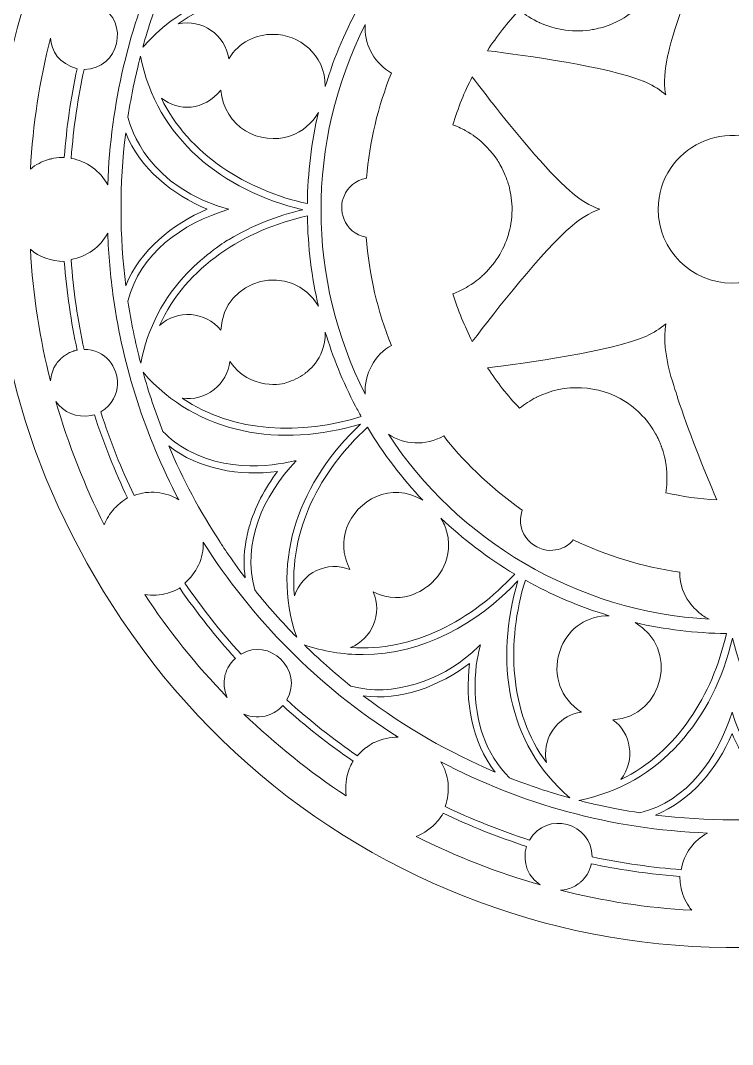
# Model space of a CAD drawing. Header units: inches. Extents: x 45 to 4631, y -57 to 970.
# Drawn here: x 1922 to 2339, y -57 to 542 of the extents above; entities that cross this region are included whole.
import ezdxf

# ---------------------------------------------------------------- set-up
doc = ezdxf.new("R2010")
doc.units = ezdxf.units.IN
doc.header["$MEASUREMENT"] = 0
doc.layers.add('_U+0421_U+043B_U+043E_U+0439 1', color=7, linetype='Continuous')

msp = doc.modelspace()

# ---------------------------------------------------------------- linework, layer by layer
at = {"layer": '_U+0421_U+043B_U+043E_U+0439 1', "color": 1, "lineweight": 9, "true_color": 0xff0000}
for points, knots in [([(2713.02, 217.21), (2713.59, 218.2), (2714.15, 219.19), (2714.71, 220.18), (2742.94, 270.35), (2760.75, 325.74), (2767.24, 382.56), (2767.25, 382.59), (2767.25, 382.62), (2767.25, 382.65), (2790.21, 583.8), (2669.97, 774.45), (2477.55, 840.09), (2096.94, 970.42), (1748.19, 540.3), (1981.29, 191.94), (2105.06, 6.96), (2350.14, -56.64), (2550.94, 55.96), (2550.94, 55.96), (2550.94, 55.96), (2550.94, 55.96), (2550.94, 55.96), (2550.94, 55.96), (2550.94, 55.96), (2617.46, 93.27), (2673.56, 147.95), (2712.78, 216.78), (2712.78, 216.79), (2712.79, 216.79), (2712.79, 216.79), (2712.87, 216.93), (2712.95, 217.07), (2713.02, 217.21)], [0, 0, 0, 0, 1, 1, 1, 2, 2, 2, 3, 3, 3, 4, 4, 4, 5, 5, 5, 6, 6, 6, 7, 7, 7, 8, 8, 8, 9, 9, 9, 10, 10, 10, 11, 11, 11, 11]), ([(1999.13, 544.62), (2001.28, 551.06), (2003.19, 556.24), (2005.43, 562), (2037.99, 593.12), (2082.39, 579.08), (2083.39, 579.08), (2078.68, 584.14), (2078.7, 584.07), (2077.38, 585.68), (2061.85, 604.52), (2052.65, 630.76), (2059.12, 654.73), (2066.84, 664.37), (2075.48, 674.03), (2083.29, 681.98), (2067.76, 637.15), (2085.08, 590.76), (2120.79, 557.19), (2119.79, 557.54), (2107.69, 561.14), (2094.29, 562.73), (2093.29, 563.23), (2034.03, 573.11), (1993.72, 526.84), (1995.33, 532.66), (1997.12, 538.6), (1999.13, 544.62)], [0, 0, 0, 0, 1, 1, 1, 2, 2, 2, 3, 3, 3, 4, 4, 4, 5, 5, 5, 6, 6, 6, 7, 7, 7, 8, 8, 8, 9, 9, 9, 9]), ([(2014.92, 602.28), (2014.42, 601.28), (2009.62, 592.4), (2004.11, 579.99), (1985.86, 538.92), (1974.98, 494.02), (1973.15, 446.37), (1968.79, 454.47), (1960.85, 460.21), (1951.77, 461.76), (1953.13, 479.69), (1955.8, 497.52), (1959.3, 513.81), (1980.19, 513.84), (1985.72, 542.07), (1969.08, 550.38), (1973.15, 563.41), (1980.36, 582.28), (1988.77, 599.75), (1997.94, 596.33), (2006.29, 597.67), (2014.92, 602.28)], [0, 0, 0, 0, 1, 1, 1, 2, 2, 2, 3, 3, 3, 4, 4, 4, 5, 5, 5, 6, 6, 6, 7, 7, 7, 7]), ([(2213.9, 548.57), (2217.42, 545.64), (2221.5, 543.09), (2225.63, 541.2), (2225.63, 541.2), (2232.15, 537.97), (2240.88, 536.83), (2240.88, 536.83), (2240.88, 536.83), (2240.88, 536.83), (2246.26, 536.12), (2251.85, 536.29), (2256.77, 537.14), (2256.77, 537.14), (2260.29, 537.68), (2264.59, 539.12), (2264.59, 539.12), (2264.59, 539.12), (2264.59, 539.12), (2266.23, 539.67), (2268.51, 540.58), (2270.28, 541.42), (2270.28, 541.42), (2270.28, 541.42), (2270.28, 541.42), (2274.7, 543.52), (2278.83, 546.28), (2282.33, 549.36), (2282.36, 549.36), (2284.4, 551.31), (2284.43, 551.33), (2285.43, 552.33), (2286.58, 553.51), (2287.96, 555.17), (2287.96, 555.17), (2287.96, 555.17), (2287.96, 555.17), (2291.22, 559), (2294.67, 564.64), (2296.91, 570.69), (2296.91, 570.69), (2296.91, 570.69), (2296.91, 570.69), (2297, 570.92), (2298.15, 574.24), (2298.15, 574.47), (2298.88, 576.99), (2299.44, 579.67), (2299.78, 582.28), (2299.78, 582.28), (2299.78, 582.28), (2299.78, 582.28), (2300.44, 587.36), (2300.39, 592.73), (2299.46, 598.05), (2308.96, 600.27), (2318.97, 601.74), (2329.44, 602.28), (2303.55, 541.07), (2300.12, 519.24), (2300.12, 519.24), (2298.3, 510.22), (2298.61, 502.91), (2299.59, 498.97), (2296.35, 501.68), (2292.8, 504.12), (2288.22, 506.18), (2288.21, 506.19), (2286.26, 507.01), (2286.25, 507.01), (2286.25, 507.01), (2286.25, 507.01), (2286.25, 507.01), (2265.51, 515.36), (2217.39, 522.03), (2195.22, 524.78), (2200.72, 533.23), (2206.97, 541.19), (2213.9, 548.57)], [0, 0, 0, 0, 1, 1, 1, 2, 2, 2, 3, 3, 3, 4, 4, 4, 5, 5, 5, 6, 6, 6, 7, 7, 7, 8, 8, 8, 9, 9, 9, 10, 10, 10, 11, 11, 11, 12, 12, 12, 13, 13, 13, 14, 14, 14, 15, 15, 15, 16, 16, 16, 17, 17, 17, 18, 18, 18, 19, 19, 19, 20, 20, 20, 21, 21, 21, 22, 22, 22, 23, 23, 23, 24, 24, 24, 25, 25, 25, 26, 26, 26, 26]), ([(2121.17, 552.82), (2112.86, 537.97), (2105.67, 521.37), (2100.41, 503.91), (2100.34, 522.84), (2084.83, 534.33), (2070.06, 534.33), (2070.06, 534.33), (2070.06, 534.33), (2070.06, 534.33), (2059.91, 534.51), (2050.07, 529.79), (2043.98, 520.07), (2041.84, 534.14), (2028.27, 543.49), (2014.37, 540.44), (2045.2, 562.63), (2085.65, 563.87), (2121.17, 552.82)], [0, 0, 0, 0, 1, 1, 1, 2, 2, 2, 3, 3, 3, 4, 4, 4, 5, 5, 5, 6, 6, 6, 6]), ([(2123.75, 323.83), (2089.65, 391.11), (2088.95, 470.62), (2123.75, 540.17), (2123.74, 540.03), (2123.68, 538.19), (2123.68, 538.05), (2123.68, 538.05), (2123.68, 538.05), (2123.68, 538.05), (2123.74, 527.3), (2129.49, 517.21), (2139.06, 511.71), (2131.21, 492.14), (2126.28, 471.38), (2124.5, 450.18), (2117.96, 448.99), (2113.45, 444.9), (2111.38, 439.65), (2111.38, 439.65), (2111.38, 439.65), (2111.38, 439.65), (2107.85, 432.61), (2110.76, 418.18), (2124.36, 415.59), (2126, 393.81), (2130.92, 372.59), (2139.06, 352.29), (2129.52, 347.09), (2122.98, 335.87), (2123.75, 323.83)], [0, 0, 0, 0, 1, 1, 1, 2, 2, 2, 3, 3, 3, 4, 4, 4, 5, 5, 5, 6, 6, 6, 7, 7, 7, 8, 8, 8, 9, 9, 9, 10, 10, 10, 10]), ([(1939.62, 532.14), (1940.11, 524.6), (1944.69, 517.2), (1955.24, 514.21), (1951.58, 497.06), (1949.08, 479.63), (1947.75, 462.38), (1945.65, 462.38), (1943.85, 462.27), (1941.55, 461.83), (1941.17, 461.76), (1939.56, 461.39), (1939.56, 461.39), (1939.56, 461.39), (1939.56, 461.39), (1939.56, 461.39), (1939.18, 461.29), (1938.79, 461.18), (1938.41, 461.06), (1938.41, 461.06), (1938.41, 461.06), (1938.41, 461.06), (1934.77, 459.97), (1931.07, 458.08), (1927.94, 455.56), (1929.41, 481.44), (1933.31, 507.08), (1939.62, 532.14)], [0, 0, 0, 0, 1, 1, 1, 2, 2, 2, 3, 3, 3, 4, 4, 4, 5, 5, 5, 6, 6, 6, 7, 7, 7, 8, 8, 8, 9, 9, 9, 9]), ([(1992.44, 341.94), (1989.25, 354.17), (1986.75, 366.53), (1984.98, 378.19), (1992.01, 406.3), (2016.42, 423.58), (2043.97, 432.01), (2043.97, 432.01), (2043.97, 432.01), (2043.97, 432.01), (2043.97, 432.01), (2043.97, 432.01), (2043.97, 432.01), (2037.87, 433.87), (2037.66, 433.91), (2036.69, 434.25), (1992.31, 449.79), (1985.48, 484.81), (1984.98, 485.81), (1987.07, 499.61), (1989.33, 509.68), (1992.3, 521.54), (2001.67, 473.57), (2040.29, 442.79), (2087.3, 431.73), (2072.47, 428.24), (2057.53, 422.46), (2044.14, 414.29), (2043.14, 414.29), (2029.03, 404.52), (2019.79, 394.85), (2006.16, 380.58), (1996.5, 362.75), (1992.44, 341.94)], [0, 0, 0, 0, 1, 1, 1, 2, 2, 2, 3, 3, 3, 4, 4, 4, 5, 5, 5, 6, 6, 6, 7, 7, 7, 8, 8, 8, 9, 9, 9, 10, 10, 10, 11, 11, 11, 11]), ([(2186.39, 354.61), (2181.79, 363.59), (2177.99, 372.94), (2175.06, 382.6), (2177.93, 383.65), (2181.14, 385.16), (2184.06, 386.93), (2184.06, 386.93), (2184.06, 386.93), (2184.06, 386.93), (2188.72, 389.75), (2192.04, 392.85), (2192.04, 392.85), (2199.25, 399.33), (2204.72, 407.84), (2207.51, 417.34), (2207.51, 417.34), (2209, 422.02), (2209.47, 427.85), (2209.47, 427.85), (2209.47, 427.85), (2209.47, 427.85), (2209.86, 432.75), (2209.54, 437.62), (2208.61, 442.23), (2208.61, 442.23), (2208.61, 442.23), (2208.61, 442.23), (2208.38, 443.39), (2207.85, 445.48), (2207.66, 446.16), (2207.66, 446.17), (2207.08, 448.08), (2207.07, 448.09), (2207.07, 448.09), (2207.07, 448.09), (2207.07, 448.09), (2207.06, 448.12), (2206.42, 450.07), (2205.68, 451.85), (2205.68, 452.25), (2203.28, 456.91), (2203.09, 457.25), (2203.09, 457.25), (2203.09, 457.25), (2203.09, 457.25), (2202.39, 458.51), (2201.6, 459.78), (2201.03, 460.66), (2201.03, 460.66), (2201.03, 460.66), (2201.03, 460.66), (2197.52, 466.01), (2192.86, 470.97), (2187.32, 474.92), (2187.26, 475), (2184.4, 476.92), (2182.25, 478.11), (2182.24, 478.11), (2180.48, 479.05), (2180.47, 479.05), (2180.47, 479.05), (2180.47, 479.05), (2180.47, 479.05), (2179.18, 479.7), (2177.78, 480.32), (2176.8, 480.72), (2176.8, 480.72), (2176.8, 480.72), (2176.8, 480.72), (2176.7, 480.76), (2175.38, 481.28), (2175, 481.42), (2177.96, 491.17), (2181.76, 500.55), (2186.33, 509.47), (2186.42, 509.35), (2198.08, 494.11), (2198.21, 494.05), (2209.78, 479.31), (2229.5, 455.02), (2243.62, 442.57), (2243.62, 442.57), (2245.13, 441.28), (2245.14, 441.27), (2249.89, 437.26), (2254.94, 434.08), (2260.9, 432), (2254.37, 429.73), (2249.36, 426.33), (2244.75, 422.39), (2244.75, 422.39), (2244.75, 422.39), (2244.75, 422.39), (2227.13, 407.3), (2200.32, 373.02), (2186.39, 354.61)], [0, 0, 0, 0, 1, 1, 1, 2, 2, 2, 3, 3, 3, 4, 4, 4, 5, 5, 5, 6, 6, 6, 7, 7, 7, 8, 8, 8, 9, 9, 9, 10, 10, 10, 11, 11, 11, 12, 12, 12, 13, 13, 13, 14, 14, 14, 15, 15, 15, 16, 16, 16, 17, 17, 17, 18, 18, 18, 19, 19, 19, 20, 20, 20, 21, 21, 21, 22, 22, 22, 23, 23, 23, 24, 24, 24, 25, 25, 25, 26, 26, 26, 27, 27, 27, 28, 28, 28, 29, 29, 29, 30, 30, 30, 31, 31, 31, 32, 32, 32, 32]), ([(2004.54, 496.92), (2014.69, 489.08), (2029.25, 489.53), (2039.4, 501.71), (2040.96, 480.06), (2062.34, 468.91), (2080.06, 474.98), (2080.06, 474.98), (2080.06, 474.98), (2080.06, 474.98), (2087.17, 477.42), (2092.69, 482.26), (2096.36, 488.69), (2092.3, 471.23), (2090.15, 453.22), (2089.92, 435.29), (2054.89, 442.8), (2020.23, 464.29), (2004.54, 496.92)], [0, 0, 0, 0, 1, 1, 1, 2, 2, 2, 3, 3, 3, 4, 4, 4, 5, 5, 5, 6, 6, 6, 6]), ([(2338.28, 388.83), (2314.46, 388.83), (2295.09, 408.2), (2295.09, 432), (2295.09, 468.64), (2337.98, 488.31), (2365.79, 465.26), (2397.04, 439.4), (2378.45, 388.83), (2338.28, 388.83)], [0, 0, 0, 0, 1, 1, 1, 2, 2, 2, 3, 3, 3, 3]), ([(1983.72, 387.24), (1980.1, 416.1), (1979.92, 446.52), (1983.72, 476.76), (1992.08, 455.9), (2011.04, 440.47), (2031.34, 432), (2010.89, 423.47), (1992, 407.89), (1983.72, 387.24)], [0, 0, 0, 0, 1, 1, 1, 2, 2, 2, 3, 3, 3, 3]), ([(2089.93, 428.16), (2090.2, 410.07), (2092.41, 392.27), (2096.39, 375.22), (2096.39, 375.22), (2096.38, 375.22), (2096.38, 375.22), (2081.03, 401.99), (2040.44, 391.61), (2039.35, 361.19), (2030.28, 372.53), (2013.82, 373.45), (2003.48, 363.98), (2018.83, 398.42), (2053.45, 419.98), (2089.93, 428.16)], [0, 0, 0, 0, 1, 1, 1, 2, 2, 2, 3, 3, 3, 4, 4, 4, 5, 5, 5, 5]), ([(1988.57, 264.59), (1981.21, 279.94), (1974.6, 296.34), (1969.1, 313.46), (1976.05, 317.48), (1978.88, 324.32), (1978.88, 329.44), (1978.88, 329.44), (1978.88, 329.44), (1978.88, 329.44), (1979.25, 339.58), (1971.84, 350.03), (1959.32, 350.03), (1955.72, 366.73), (1953.1, 384.4), (1951.73, 402.62), (1960.98, 404.18), (1968.85, 410.05), (1973.14, 417.99), (1973.59, 405.81), (1974.71, 392.84), (1976.56, 379.84), (1982.28, 339.68), (1994.79, 300), (2014.75, 262.06), (2007.05, 266.75), (1997.31, 267.85), (1988.57, 264.59)], [0, 0, 0, 0, 1, 1, 1, 2, 2, 2, 3, 3, 3, 4, 4, 4, 5, 5, 5, 6, 6, 6, 7, 7, 7, 8, 8, 8, 9, 9, 9, 9]), ([(1941.02, 337.56), (1941, 337.56), (1940.61, 336.39), (1940.6, 336.37), (1940.6, 336.37), (1940.6, 336.37), (1940.6, 336.37), (1940.13, 334.9), (1939.78, 333.14), (1939.69, 331.56), (1933.62, 355.46), (1929.45, 381.65), (1927.93, 408.59), (1933.28, 404.1), (1939.98, 401.53), (1947.75, 401.53), (1949.13, 383.59), (1951.8, 365.8), (1955.27, 349.6), (1954.62, 349.47), (1954, 349.3), (1953.38, 349.1), (1953.38, 349.1), (1953.38, 349.1), (1953.38, 349.1), (1953.16, 349.03), (1952.16, 348.68), (1951.58, 348.44), (1951.17, 348.44), (1948.15, 346.58), (1947.73, 346.28), (1947.73, 346.28), (1947.73, 346.28), (1947.73, 346.28), (1947.06, 345.79), (1946.41, 345.23), (1945.81, 344.66), (1945.81, 344.66), (1945.81, 344.66), (1945.81, 344.66), (1945.58, 344.44), (1945.34, 344.21), (1945.12, 343.98), (1945.12, 343.98), (1945.12, 343.98), (1945.12, 343.98), (1944.86, 343.71), (1944.34, 343.13), (1943.98, 342.67), (1943.97, 342.67), (1943.4, 341.91), (1943.39, 341.9), (1943.29, 341.9), (1942.1, 339.84), (1942.05, 339.75), (1941.62, 338.96), (1941.24, 338.12), (1941.02, 337.56)], [0, 0, 0, 0, 1, 1, 1, 2, 2, 2, 3, 3, 3, 4, 4, 4, 5, 5, 5, 6, 6, 6, 7, 7, 7, 8, 8, 8, 9, 9, 9, 10, 10, 10, 11, 11, 11, 12, 12, 12, 13, 13, 13, 14, 14, 14, 15, 15, 15, 16, 16, 16, 17, 17, 17, 18, 18, 18, 19, 19, 19, 19]), ([(2016.72, 321.47), (2023.19, 320.58), (2029.95, 322.24), (2035.39, 326.54), (2035.39, 326.54), (2035.39, 326.54), (2035.39, 326.54), (2035.39, 326.54), (2035.39, 326.54), (2035.39, 326.54), (2040.49, 330.57), (2043.81, 336.47), (2044.56, 343.02), (2056.31, 325.66), (2076.57, 329.55), (2077.68, 330.66), (2081.49, 331.67), (2085.16, 333.42), (2088.36, 335.78), (2089.02, 336.78), (2100.42, 343.41), (2100.42, 360.06), (2104.59, 346.16), (2110.71, 330.88), (2118.14, 316.75), (2119.21, 314.72), (2120.3, 312.7), (2121.43, 310.7), (2086.78, 299.87), (2046.95, 300.82), (2016.72, 321.47)], [0, 0, 0, 0, 1, 1, 1, 2, 2, 2, 3, 3, 3, 4, 4, 4, 5, 5, 5, 6, 6, 6, 7, 7, 7, 8, 8, 8, 9, 9, 9, 10, 10, 10, 10]), ([(2295.34, 297.13), (2294.97, 297.92), (2294.15, 299.57), (2293.54, 300.67), (2293.54, 300.67), (2293.54, 300.67), (2293.54, 300.67), (2292.58, 302.42), (2291.42, 304.23), (2290.36, 305.73), (2290.36, 305.73), (2290.36, 305.73), (2290.36, 305.73), (2287.61, 309.59), (2284.21, 313.17), (2280.74, 315.98), (2280.74, 315.98), (2278.99, 317.38), (2277.46, 318.43), (2277.46, 318.43), (2277.46, 318.43), (2277.46, 318.43), (2277, 318.75), (2276.32, 319.2), (2275.74, 319.57), (2275.74, 319.57), (2275.74, 319.57), (2275.74, 319.57), (2260.26, 329.35), (2240.53, 330.27), (2223.97, 322.01), (2223.97, 322.01), (2223.97, 322.01), (2223.97, 322.01), (2223.88, 321.96), (2223.8, 321.92), (2223.71, 321.87), (2223.71, 321.87), (2223.71, 321.87), (2223.71, 321.87), (2220.31, 320.15), (2217.05, 318.05), (2214.02, 315.55), (2207.05, 322.95), (2200.81, 330.88), (2195.34, 339.23), (2216.75, 341.88), (2268.59, 349), (2288.22, 357.82), (2288.22, 357.82), (2288.22, 357.82), (2288.22, 357.82), (2292.13, 359.57), (2296.26, 362.15), (2299.59, 365.03), (2296.21, 347.28), (2306.47, 323.13), (2306.47, 321.78), (2312.55, 303.1), (2321.63, 280.18), (2329.32, 262.01), (2319.19, 262.54), (2309.23, 263.95), (2299.52, 266.2), (2299.62, 266.85), (2299.74, 267.73), (2299.74, 267.73), (2300.32, 271.94), (2300.37, 276.04), (2299.99, 279.96), (2300.01, 279.96), (2299.76, 281.92), (2299.76, 281.93), (2299.76, 281.93), (2299.46, 284.08), (2299.08, 285.85), (2299.08, 285.85), (2299.08, 285.85), (2299.08, 285.85), (2298.7, 287.66), (2298.1, 289.85), (2297.53, 291.59), (2297.53, 291.63), (2296.88, 293.43), (2296.87, 293.46), (2296.87, 293.53), (2296.04, 295.53), (2296.01, 295.59), (2295.78, 296.15), (2295.4, 297.01), (2295.34, 297.13)], [0, 0, 0, 0, 1, 1, 1, 2, 2, 2, 3, 3, 3, 4, 4, 4, 5, 5, 5, 6, 6, 6, 7, 7, 7, 8, 8, 8, 9, 9, 9, 10, 10, 10, 11, 11, 11, 12, 12, 12, 13, 13, 13, 14, 14, 14, 15, 15, 15, 16, 16, 16, 17, 17, 17, 18, 18, 18, 19, 19, 19, 20, 20, 20, 21, 21, 21, 22, 22, 22, 23, 23, 23, 24, 24, 24, 25, 25, 25, 26, 26, 26, 27, 27, 27, 28, 28, 28, 29, 29, 29, 30, 30, 30, 30]), ([(2083.39, 284.92), (2083.39, 284.92), (2083.39, 284.92), (2083.39, 284.92), (2080.34, 284.41), (2047.81, 275.54), (2019.76, 291.12), (2014.62, 293.97), (2009.79, 297.58), (2005.43, 302), (2001.01, 313.28), (1997.14, 324.83), (1993.87, 336.63), (2025.69, 300.1), (2074.29, 292.26), (2121.06, 306.34), (2086.2, 273.49), (2068.03, 227.77), (2083.67, 181.63), (2075.02, 190.41), (2066.83, 199.64), (2059.12, 209.27), (2051.67, 236.89), (2063.72, 263.83), (2083.39, 284.92)], [0, 0, 0, 0, 1, 1, 1, 2, 2, 2, 3, 3, 3, 4, 4, 4, 5, 5, 5, 6, 6, 6, 7, 7, 7, 8, 8, 8, 8]), ([(1980.45, 260.15), (1980.45, 260.15), (1980.45, 260.15), (1980.45, 260.15), (1978.59, 258.7), (1976.71, 256.52), (1976.71, 256.52), (1974.44, 253.94), (1972.48, 250.82), (1971.14, 247.41), (1959.76, 269.88), (1950.12, 294.23), (1942.89, 319.61), (1947.14, 313.14), (1954.69, 309.74), (1963.66, 311.4), (1963.66, 311.4), (1964.94, 311.66), (1965.39, 311.77), (1970.81, 294.98), (1977.5, 278.32), (1984.79, 263.11), (1983.55, 262.42), (1981.9, 261.33), (1980.45, 260.15)], [0, 0, 0, 0, 1, 1, 1, 2, 2, 2, 3, 3, 3, 4, 4, 4, 5, 5, 5, 6, 6, 6, 7, 7, 7, 8, 8, 8, 8]), ([(2082.36, 205.85), (2078.98, 244.21), (2097.35, 278.94), (2125.03, 304.48), (2134.39, 288.91), (2145.56, 274.4), (2157.41, 261.84), (2138.89, 272.82), (2118.78, 261.98), (2112.88, 245.45), (2112.88, 245.45), (2112.88, 245.44), (2112.88, 245.44), (2112.24, 244.16), (2109.91, 236.57), (2112.14, 228.14), (2112.88, 225.31), (2113.93, 223.13), (2113.93, 223.13), (2114.21, 222.52), (2114.5, 221.91), (2114.82, 221.3), (2101.52, 226.49), (2086.73, 219.38), (2082.36, 205.85)], [0, 0, 0, 0, 1, 1, 1, 2, 2, 2, 3, 3, 3, 4, 4, 4, 5, 5, 5, 6, 6, 6, 7, 7, 7, 8, 8, 8, 8]), ([(2137.38, 300.34), (2146.45, 294.35), (2158.86, 293.19), (2169.65, 299.44), (2179.4, 286.44), (2196.14, 269.75), (2215.62, 255.97), (2210.61, 241.77), (2223.75, 231.28), (2233.52, 232.5), (2237.63, 232.75), (2241.51, 234.8), (2242.61, 235.89), (2242.61, 235.89), (2242.61, 235.89), (2242.61, 235.89), (2243.6, 236.64), (2244.53, 237.48), (2245.46, 238.54), (2264.65, 229.36), (2285.75, 222.86), (2307.74, 219.73), (2307.58, 204.03), (2318.54, 196.92), (2319.04, 195.92), (2320.68, 194.6), (2322.89, 193.16), (2324.88, 192.18), (2247.17, 196.47), (2177.62, 238.66), (2137.38, 300.34)], [0, 0, 0, 0, 1, 1, 1, 2, 2, 2, 3, 3, 3, 4, 4, 4, 5, 5, 5, 6, 6, 6, 7, 7, 7, 8, 8, 8, 9, 9, 9, 10, 10, 10, 10]), ([(2038.66, 237.57), (2027.03, 255.41), (2017.1, 274.06), (2008.87, 293.54), (2026.36, 279.83), (2050.33, 275.76), (2072.46, 278.61), (2065.12, 268.97), (2059.06, 257.41), (2055.78, 245.63), (2055.41, 245.25), (2053.99, 237.68), (2053.9, 237.16), (2052.76, 230.2), (2052.62, 223.23), (2053.57, 216.39), (2045.05, 227.6), (2038.66, 237.57), (2038.66, 237.57)], [0, 0, 0, 0, 1, 1, 1, 2, 2, 2, 3, 3, 3, 4, 4, 4, 5, 5, 5, 6, 6, 6, 6]), ([(2115.16, 175.59), (2127.89, 180.8), (2133.93, 195.45), (2128.45, 208.13), (2147.25, 198.96), (2160.63, 211.95), (2161.63, 212.45), (2162.3, 213.45), (2176.53, 224.31), (2171.48, 243.15), (2170.72, 245.98), (2169.55, 248.68), (2168.03, 251.23), (2180.69, 239.3), (2195.39, 228.01), (2211.17, 218.59), (2186.32, 191.62), (2151.79, 172.97), (2115.16, 175.59)], [0, 0, 0, 0, 1, 1, 1, 2, 2, 2, 3, 3, 3, 4, 4, 4, 5, 5, 5, 6, 6, 6, 6]), ([(2129.27, 120.14), (2128.58, 120.14), (2123.43, 116.47), (2123.91, 116.84), (2122.14, 115.46), (2120.48, 113.84), (2119.2, 112.28), (2105.4, 121.75), (2091.45, 132.65), (2077.91, 144.92), (2088.02, 162.66), (2067.34, 181.95), (2051.16, 171.65), (2038.92, 185.13), (2027.58, 199.64), (2018.19, 213.35), (2025.05, 219.01), (2029.29, 227.82), (2029.07, 237.24), (2057.21, 192.67), (2096.04, 152.89), (2143.11, 123.14), (2138.4, 123.26), (2133.59, 122.23), (2129.27, 120.14)], [0, 0, 0, 0, 1, 1, 1, 2, 2, 2, 3, 3, 3, 4, 4, 4, 5, 5, 5, 6, 6, 6, 7, 7, 7, 8, 8, 8, 8]), ([(2042.39, 161.35), (2042.39, 161.35), (2042.39, 161.35), (2042.39, 161.35), (2042.29, 161.07), (2042.05, 160.36), (2041.92, 159.88), (2041.92, 159.88), (2041.92, 159.88), (2041.92, 159.88), (2041.78, 159.35), (2041.65, 158.77), (2041.58, 158.39), (2041.58, 158.39), (2041.58, 158.39), (2041.58, 158.39), (2041.28, 156.79), (2041.2, 155.25), (2041.27, 153.79), (2041.27, 153.79), (2041.27, 153.79), (2041.27, 153.79), (2041.41, 151.17), (2042.06, 148.67), (2043.1, 146.42), (2024.76, 165.35), (2008.43, 185.92), (1994.81, 206.58), (1999.22, 205.85), (2003.85, 206.09), (2008.25, 207.38), (2008.25, 207.38), (2010.84, 208.07), (2013.72, 209.57), (2013.72, 209.57), (2013.72, 209.57), (2013.72, 209.57), (2014.24, 209.85), (2014.77, 210.13), (2015.28, 210.44), (2025.4, 195.72), (2036.67, 181.61), (2047.85, 169.28), (2045.92, 167.68), (2043.58, 164.62), (2042.39, 161.35)], [0, 0, 0, 0, 1, 1, 1, 2, 2, 2, 3, 3, 3, 4, 4, 4, 5, 5, 5, 6, 6, 6, 7, 7, 7, 8, 8, 8, 9, 9, 9, 10, 10, 10, 11, 11, 11, 12, 12, 12, 13, 13, 13, 14, 14, 14, 15, 15, 15, 15]), ([(2208.22, 99.32), (2193.92, 113.39), (2188, 132.86), (2188, 152.99), (2188, 165.91), (2190.17, 173.1), (2191.13, 177.26), (2191.13, 177.26), (2191.13, 177.26), (2191.13, 177.26), (2190.81, 176.96), (2186.34, 172.78), (2186.02, 172.5), (2167.66, 156.17), (2139.87, 146.39), (2115.44, 152.98), (2105.66, 160.8), (2095.98, 169.48), (2088.21, 177.1), (2099.06, 173.43), (2110.45, 171.45), (2122.61, 171.45), (2122.61, 171.45), (2122.61, 171.45), (2122.61, 171.45), (2157.19, 171.64), (2189.02, 189.11), (2213.03, 214.62), (2199.57, 167.55), (2206, 120.16), (2243.39, 87.62), (2231.96, 90.77), (2219.87, 94.76), (2208.22, 99.32)], [0, 0, 0, 0, 1, 1, 1, 2, 2, 2, 3, 3, 3, 4, 4, 4, 5, 5, 5, 6, 6, 6, 7, 7, 7, 8, 8, 8, 9, 9, 9, 10, 10, 10, 11, 11, 11, 11]), ([(2229.21, 113.38), (2229.21, 113.38), (2229.21, 113.38), (2229.21, 113.38), (2229.22, 111.64), (2229.43, 109.86), (2229.78, 108.26), (2208.03, 137.25), (2206.15, 178.87), (2217.4, 215), (2232.56, 206.53), (2249.1, 199.43), (2266.41, 194.23), (2253.68, 194.22), (2243.24, 187.19), (2238.44, 175.84), (2238.44, 175.84), (2237.87, 174.54), (2237.3, 172.7), (2233.33, 159.65), (2237.81, 145.58), (2250.17, 137.86), (2238.2, 136.15), (2229.13, 125.61), (2229.21, 113.38)], [0, 0, 0, 0, 1, 1, 1, 2, 2, 2, 3, 3, 3, 4, 4, 4, 5, 5, 5, 6, 6, 6, 7, 7, 7, 8, 8, 8, 8]), ([(2273.32, 98.43), (2282, 109.65), (2279.27, 126.12), (2268.55, 133.26), (2298.82, 135.48), (2307.46, 175.48), (2281.56, 190.21), (2298.9, 186.18), (2316.79, 184), (2334.99, 183.77), (2327.01, 148.03), (2306.14, 114.2), (2273.32, 98.43)], [0, 0, 0, 0, 1, 1, 1, 2, 2, 2, 3, 3, 3, 4, 4, 4, 4]), ([(2392.12, 78.88), (2381.15, 81.72), (2371.42, 87.43), (2363.09, 95.4), (2362.28, 97.03), (2347.55, 107.57), (2338.28, 137.84), (2329.98, 110.69), (2311.91, 85.74), (2284.45, 78.88), (2267.11, 81.51), (2250.3, 85.67), (2248.7, 86.2), (2296.2, 95.46), (2327.38, 133.68), (2338.56, 181.15), (2349.68, 134.13), (2380.54, 95.67), (2428.39, 86.34), (2417.32, 83.36), (2399.45, 79.8), (2392.12, 78.88)], [0, 0, 0, 0, 1, 1, 1, 2, 2, 2, 3, 3, 3, 4, 4, 4, 5, 5, 5, 6, 6, 6, 7, 7, 7, 7]), ([(2122.56, 147.44), (2144.28, 144.18), (2167.55, 153.16), (2184.81, 166.32), (2182.05, 144.28), (2185.82, 120.58), (2199.75, 102.77), (2173.33, 113.91), (2147.21, 128.72), (2122.56, 147.44)], [0, 0, 0, 0, 1, 1, 1, 2, 2, 2, 3, 3, 3, 3]), ([(2114.94, 105.82), (2114.94, 105.82), (2114.94, 105.82), (2114.94, 105.82), (2114.74, 105.36), (2114.56, 104.9), (2114.38, 104.43), (2114.38, 104.43), (2114.38, 104.43), (2114.38, 104.43), (2112.56, 99.65), (2111.86, 94.12), (2112.66, 88.77), (2091.23, 102.88), (2071.21, 118.95), (2052.82, 136.71), (2057.31, 134.71), (2062.62, 134.52), (2066.96, 135.96), (2070.32, 137.08), (2073.03, 139.12), (2075.55, 141.6), (2088.47, 129.91), (2102.28, 119), (2116.64, 109.13), (2116.38, 108.72), (2115.57, 107.25), (2114.94, 105.82)], [0, 0, 0, 0, 1, 1, 1, 2, 2, 2, 3, 3, 3, 4, 4, 4, 5, 5, 5, 6, 6, 6, 7, 7, 7, 8, 8, 8, 9, 9, 9, 9]), ([(2293.5, 77.63), (2314.13, 85.89), (2329.7, 104.63), (2338.28, 125.22), (2342.59, 114.76), (2349.67, 103.38), (2358.3, 94.51), (2358.3, 94.51), (2358.3, 94.51), (2358.3, 94.51), (2365.96, 86.65), (2374.52, 81.05), (2383.06, 77.63), (2353.82, 73.96), (2323.62, 73.85), (2293.5, 77.63)], [0, 0, 0, 0, 1, 1, 1, 2, 2, 2, 3, 3, 3, 4, 4, 4, 5, 5, 5, 5]), ([(2308.5, 45.65), (2292.04, 46.9), (2274.1, 49.37), (2256.41, 53.17), (2256.41, 73.14), (2229.76, 80.29), (2219.8, 62.95), (2202.62, 68.45), (2185.71, 75.28), (2170.44, 82.62), (2173.74, 91.37), (2172.66, 101.07), (2167.97, 108.79), (2214.56, 84.21), (2267.31, 69.23), (2323.91, 67.06), (2316.07, 62.85), (2310.09, 55.08), (2308.5, 45.65)], [0, 0, 0, 0, 1, 1, 1, 2, 2, 2, 3, 3, 3, 4, 4, 4, 5, 5, 5, 6, 6, 6, 6]), ([(2153.47, 65.12), (2158.22, 66.89), (2162.62, 69.87), (2166.1, 74), (2166.1, 74), (2166.1, 74), (2166.1, 74), (2166.1, 74), (2166.1, 74), (2166.1, 74), (2166.11, 74), (2166.47, 74.44), (2166.47, 74.44), (2167.49, 75.7), (2168.54, 77.23), (2169.35, 78.65), (2184.75, 71.28), (2201.12, 64.71), (2218.15, 59.23), (2217.86, 58.31), (2217.56, 57.1), (2217.39, 55.99), (2217.39, 55.99), (2215.18, 43.89), (2226, 36.77), (2201.76, 43.66), (2177.23, 53.12), (2153.47, 65.12)], [0, 0, 0, 0, 1, 1, 1, 2, 2, 2, 3, 3, 3, 4, 4, 4, 5, 5, 5, 6, 6, 6, 7, 7, 7, 8, 8, 8, 9, 9, 9, 9]), ([(2237.94, 33.58), (2239.34, 33.66), (2240.84, 33.92), (2242.38, 34.37), (2242.38, 34.37), (2242.38, 34.37), (2242.38, 34.37), (2244.85, 35.1), (2247.17, 36.35), (2249.02, 37.83), (2249.02, 37.83), (2249.02, 37.83), (2249.02, 37.83), (2249.48, 38.19), (2249.9, 38.55), (2250.32, 38.95), (2250.52, 38.95), (2252.45, 41.33), (2252.57, 41.48), (2252.57, 41.48), (2252.57, 41.48), (2252.57, 41.48), (2253.86, 43.23), (2254.86, 45.28), (2255.48, 47.22), (2255.48, 47.22), (2255.48, 47.22), (2255.48, 47.22), (2255.74, 48.06), (2255.93, 48.85), (2255.98, 49.12), (2257.67, 48.76), (2259.37, 48.42), (2261.07, 48.08), (2262.07, 47.58), (2286.26, 43.29), (2307.84, 41.64), (2307.79, 38.54), (2308.27, 35.39), (2309.12, 32.53), (2309.12, 32.53), (2309.12, 32.53), (2309.12, 32.53), (2310.28, 28.65), (2312.3, 24.85), (2314.7, 21.87), (2288.46, 23.36), (2262.69, 27.35), (2237.94, 33.58)], [0, 0, 0, 0, 1, 1, 1, 2, 2, 2, 3, 3, 3, 4, 4, 4, 5, 5, 5, 6, 6, 6, 7, 7, 7, 8, 8, 8, 9, 9, 9, 10, 10, 10, 11, 11, 11, 12, 12, 12, 13, 13, 13, 14, 14, 14, 15, 15, 15, 16, 16, 16, 16])]:
    msp.add_open_spline(points, degree=3, knots=knots, dxfattribs=at)

doc.saveas('drawing.dxf')
